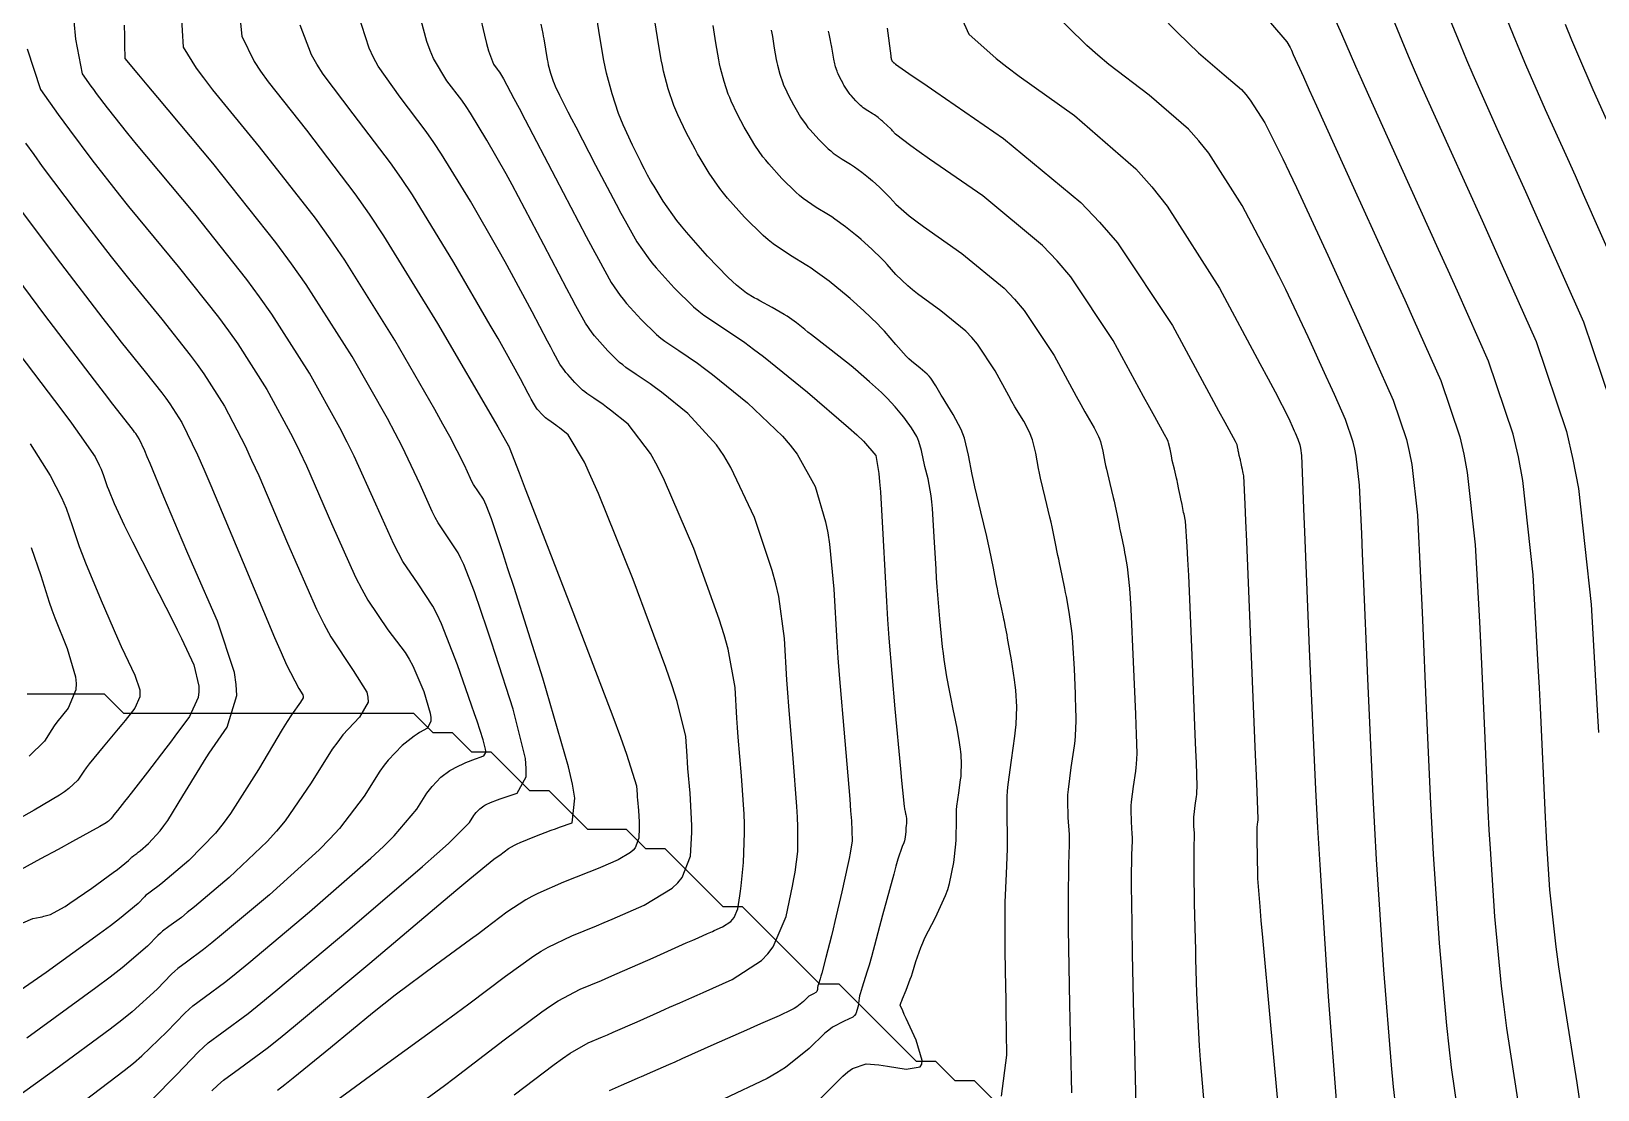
# Model space of a CAD drawing. Header units: metres. Extents: x 837475 to 838479, y 1189012 to 1191015.
# Drawn here: x 837555.3 to 837636.3, y 1190026.7 to 1190081.4 of the extents above; entities that cross this region are included whole.
import ezdxf

# ---------------------------------------------------------------- set-up
doc = ezdxf.new("R2010")
doc.units = ezdxf.units.M
doc.header["$LTSCALE"] = 0.3
for name, color, linetype in [('COTAS 10', 1, 'Continuous'), ('COTAS INT', 252, 'Continuous'), ('DRENAJE', 5, 'Continuous')]:
    doc.layers.add(name, color=color, linetype=linetype)

msp = doc.modelspace()

# ---------------------------------------------------------------- linework, layer by layer
at = {"layer": 'COTAS 10'}
for points, elevation in [([(837580.269, 1190026.416), (837582.338, 1190027.979), (837582.782, 1190028.296), (837583.171, 1190028.563), (837584.11, 1190029.113), (837584.848, 1190029.415), (837585.11, 1190029.527), (837585.396, 1190029.651), (837586.638, 1190030.199), (837587.831, 1190030.731), (837588.087, 1190030.845), (837588.311, 1190030.944), (837588.852, 1190031.18), (837589.467, 1190031.45), (837589.738, 1190031.571), (837590.052, 1190031.712), (837591.551, 1190032.385), (837593.064, 1190033.372), (837593.387, 1190033.71), (837593.668, 1190034.077), (837594.338, 1190035.634), (837594.674, 1190037.208), (837594.744, 1190037.586), (837594.805, 1190037.937), (837594.944, 1190038.995), (837594.953, 1190040.276), (837594.932, 1190040.77), (837594.9, 1190041.323), (837594.703, 1190043.82), (837594.473, 1190046.529), (837594.422, 1190047.216), (837594.376, 1190047.875), (837594.254, 1190050.027), (837593.964, 1190052.185), (837593.811, 1190052.848), (837593.627, 1190053.539), (837592.702, 1190056.273), (837591.486, 1190058.874), (837591.12, 1190059.483), (837590.74, 1190060.042), (837589.259, 1190061.658), (837587.896, 1190062.758), (837587.592, 1190062.993), (837587.318, 1190063.197), (837586.591, 1190063.683), (837586.049, 1190064.044), (837585.892, 1190064.169), (837585.731, 1190064.306), (837585.126, 1190064.894), (837584.568, 1190065.515), (837584.438, 1190065.673), (837584.318, 1190065.825), (837583.972, 1190066.324), (837583.472, 1190067.227), (837583.254, 1190067.633), (837583.003, 1190068.108), (837581.809, 1190070.388), (837580.496, 1190072.875), (837580.17, 1190073.481), (837579.859, 1190074.05), (837578.87, 1190075.803), (837578.013, 1190077.196), (837577.786, 1190077.538), (837577.563, 1190077.861), (837576.793, 1190078.87), (837576.101, 1190080.024), (837575.927, 1190080.439), (837575.76, 1190080.895), (837575.222, 1190082.885)], 1660), ([(837637.456, 1190060.865), (837635.592, 1190066.384), (837633.561, 1190070.96), (837633.062, 1190072.076), (837632.591, 1190073.128), (837631.12, 1190076.384), (837629.875, 1190079.181), (837629.547, 1190079.943), (837629.226, 1190080.7), (837628.125, 1190083.389)], 1690), ([(837625.866, 1190025.788), (837625.757, 1190026.823), (837625.648, 1190027.957), (837625.247, 1190032.882), (837624.873, 1190038.584), (837624.781, 1190040.207), (837624.693, 1190041.851), (837624.417, 1190047.948), (837624.202, 1190053.268), (837624.154, 1190054.421), (837624.109, 1190055.436), (837623.987, 1190057.948), (837623.822, 1190059.446), (837623.75, 1190059.822), (837623.668, 1190060.182), (837623.276, 1190061.341), (837622.697, 1190062.637), (837622.496, 1190063.083), (837622.277, 1190063.566), (837621.341, 1190065.625), (837620.178, 1190068.068), (837619.816, 1190068.794), (837619.436, 1190069.541), (837617.922, 1190072.416), (837616.196, 1190075.127), (837615.683, 1190075.77), (837615.155, 1190076.367), (837613.124, 1190078.133), (837611.024, 1190079.719), (837610.453, 1190080.202), (837609.886, 1190080.703), (837607.876, 1190082.674)], 1680), ([(837561.542, 1190026.162), (837562.809, 1190027.455), (837563.944, 1190028.632), (837564.209, 1190028.883), (837564.453, 1190029.101), (837565.158, 1190029.615), (837566.517, 1190030.624), (837567.174, 1190031.154), (837567.953, 1190031.792), (837571.777, 1190035), (837575.536, 1190038.227), (837576.273, 1190038.877), (837576.878, 1190039.422), (837577.968, 1190040.508), (837578.19, 1190040.859), (837578.248, 1190040.94), (837578.306, 1190041.013), (837578.502, 1190041.216), (837578.701, 1190041.36), (837578.76, 1190041.396), (837578.82, 1190041.43), (837579.053, 1190041.537), (837579.412, 1190041.67), (837579.552, 1190041.721), (837579.709, 1190041.776), (837580.425, 1190042.026), (837580.899, 1190042.868), (837580.904, 1190043.297), (837580.855, 1190043.81), (837580.22, 1190046.373), (837579.311, 1190049.198), (837579.089, 1190049.876), (837578.879, 1190050.51), (837578.226, 1190052.427), (837577.671, 1190053.846), (837577.523, 1190054.166), (837577.377, 1190054.454), (837576.869, 1190055.231), (837576.346, 1190055.999), (837576.19, 1190056.282), (837576.03, 1190056.595), (837575.412, 1190057.979), (837574.479, 1190059.958), (837574.12, 1190060.646), (837573.717, 1190061.395), (837571.898, 1190064.606), (837569.513, 1190068.333), (837568.753, 1190069.408), (837567.95, 1190070.502), (837564.692, 1190074.606), (837561.844, 1190078.008), (837561.301, 1190078.659), (837560.863, 1190079.184), (837560.166, 1190080.031), (837560.149, 1190080.749), (837560.141, 1190081.193), (837560.13, 1190081.743)], 1650), ([(837609.113, 1190026.518), (837609.097, 1190027.287), (837609.016, 1190031.086), (837608.949, 1190034.997), (837608.942, 1190035.835), (837608.939, 1190036.568), (837608.969, 1190038.334), (837609.001, 1190039.359), (837609, 1190039.625), (837608.994, 1190039.883), (837608.935, 1190040.753), (837608.905, 1190041.651), (837608.917, 1190041.927), (837608.938, 1190042.215), (837609.086, 1190043.355), (837609.25, 1190044.464), (837609.281, 1190044.732), (837609.305, 1190044.984), (837609.339, 1190045.755), (837609.321, 1190046.571), (837609.312, 1190046.852), (837609.302, 1190047.157), (837609.253, 1190048.454), (837609.176, 1190049.788), (837609.148, 1190050.115), (837609.118, 1190050.425), (837608.983, 1190051.389), (837608.833, 1190052.195), (837608.793, 1190052.404), (837608.753, 1190052.607), (837608.612, 1190053.288), (837608.474, 1190053.943), (837608.436, 1190054.13), (837608.398, 1190054.318), (837608.261, 1190055.017), (837608.099, 1190055.802), (837608.044, 1190056.046), (837607.986, 1190056.3), (837607.742, 1190057.311), (837607.501, 1190058.323), (837607.445, 1190058.577), (837607.394, 1190058.821), (837607.247, 1190059.608), (837607.081, 1190060.297), (837607.018, 1190060.478), (837606.947, 1190060.655), (837606.628, 1190061.26), (837606.176, 1190062.013), (837606.022, 1190062.283), (837605.855, 1190062.58), (837605.145, 1190063.873), (837604.234, 1190065.241), (837603.94, 1190065.585), (837603.628, 1190065.914), (837602.348, 1190066.973), (837601.139, 1190067.847), (837600.871, 1190068.058), (837600.633, 1190068.256), (837600.015, 1190068.858), (837599.563, 1190069.373), (837599.429, 1190069.514), (837599.292, 1190069.656), (837598.767, 1190070.165), (837598.225, 1190070.652), (837598.077, 1190070.779), (837597.93, 1190070.903), (837597.407, 1190071.323), (837596.862, 1190071.719), (837596.701, 1190071.828), (837596.536, 1190071.936), (837595.903, 1190072.324), (837595.226, 1190072.788), (837595.033, 1190072.944), (837594.838, 1190073.113), (837594.111, 1190073.823), (837593.446, 1190074.567), (837593.289, 1190074.757), (837593.144, 1190074.94), (837592.72, 1190075.543), (837592.372, 1190076.127), (837592.275, 1190076.298), (837592.178, 1190076.473), (837591.825, 1190077.135), (837591.502, 1190077.814), (837591.424, 1190077.998), (837591.351, 1190078.181), (837591.129, 1190078.83), (837590.949, 1190079.527), (837590.902, 1190079.74), (837590.857, 1190079.962), (837590.706, 1190080.838), (837590.561, 1190081.734)], 1670), ([(837554.345, 1190035.091), (837555.389, 1190035.537), (837555.758, 1190035.603), (837555.857, 1190035.625), (837555.956, 1190035.649), (837556.301, 1190035.751), (837556.834, 1190036.029), (837557.051, 1190036.165), (837557.297, 1190036.325), (837558.435, 1190037.113), (837559.537, 1190037.911), (837559.76, 1190038.078), (837559.947, 1190038.22), (837560.328, 1190038.537), (837560.46, 1190038.674), (837560.491, 1190038.704), (837560.519, 1190038.729), (837560.601, 1190038.789), (837560.76, 1190038.907), (837560.837, 1190038.968), (837560.927, 1190039.043), (837561.373, 1190039.417), (837561.973, 1190040.072), (837562.16, 1190040.323), (837562.357, 1190040.605), (837563.146, 1190041.876), (837564.013, 1190043.315), (837564.26, 1190043.703), (837564.509, 1190044.085), (837565.43, 1190045.429), (837565.925, 1190047.069), (837565.906, 1190047.638), (837565.818, 1190048.257), (837564.936, 1190050.91), (837563.705, 1190053.711), (837563.397, 1190054.424), (837563.104, 1190055.109), (837562.163, 1190057.357), (837561.45, 1190059.074), (837561.301, 1190059.425), (837561.173, 1190059.721), (837560.881, 1190060.341), (837560.704, 1190060.618), (837560.647, 1190060.699), (837560.587, 1190060.781), (837560.341, 1190061.09), (837559.513, 1190062.151), (837559.085, 1190062.708), (837558.572, 1190063.379), (837556.001, 1190066.749), (837553.065, 1190070.67)], 1640)]:
    msp.add_lwpolyline(points, dxfattribs=dict(at, elevation=elevation))
at = {"layer": 'COTAS INT'}
for points, elevation in [([(837630.644, 1190084.44), (837631.938, 1190081.244), (837632.264, 1190080.458), (837632.578, 1190079.716), (837633.597, 1190077.393), (837634.745, 1190074.847), (837635.14, 1190073.963), (837635.569, 1190073.003), (837637.393, 1190068.89)], 1692), ([(837611.968, 1190084.062), (837614.57, 1190081.379), (837615.147, 1190080.812), (837615.661, 1190080.321), (837616.998, 1190079.185), (837617.885, 1190078.414), (837618.115, 1190078.153), (837618.339, 1190077.872), (837619.093, 1190076.689), (837620.024, 1190074.84), (837620.361, 1190074.14), (837620.731, 1190073.358), (837622.35, 1190069.854), (837623.989, 1190066.248), (837624.372, 1190065.401), (837624.724, 1190064.62), (837625.739, 1190062.35), (837626.425, 1190060.319), (837626.57, 1190059.689), (837626.695, 1190059.029), (837626.985, 1190056.404), (837627.153, 1190053.158), (837627.203, 1190052.106), (837627.253, 1190050.989), (837627.443, 1190046.404), (837627.665, 1190041.491), (837627.736, 1190040.167), (837627.81, 1190038.859), (837628.111, 1190034.264), (837628.485, 1190029.998), (837628.606, 1190028.896), (837628.734, 1190027.829), (837629.256, 1190024.264)], 1682), ([(837566.008, 1190083.068), (837566.188, 1190081.173), (837566.822, 1190079.869), (837567.151, 1190079.371), (837567.547, 1190078.814), (837569.532, 1190076.311), (837572.043, 1190073.02), (837572.771, 1190071.967), (837573.512, 1190070.852), (837576.305, 1190066.311), (837579.423, 1190060.966), (837579.989, 1190059.995), (837579.99, 1190059.992), (837579.993, 1190059.986), (837579.994, 1190059.985), (837579.996, 1190059.981), (837579.999, 1190059.97), (837580.001, 1190059.965), (837580.003, 1190059.958), (837580.013, 1190059.926), (837580.526, 1190058.595), (837580.845, 1190057.77), (837581.241, 1190056.747), (837583.308, 1190051.401), (837585.377, 1190045.984), (837585.773, 1190044.915), (837586.093, 1190044.033), (837586.61, 1190042.404), (837586.635, 1190041.958), (837586.645, 1190041.821), (837586.656, 1190041.679), (837586.703, 1190041.117), (837586.739, 1190040.533), (837586.742, 1190040.377), (837586.742, 1190040.223), (837586.717, 1190039.687), (837586.528, 1190039.199), (837586.424, 1190039.076), (837586.299, 1190038.957), (837585.66, 1190038.574), (837584.748, 1190038.183), (837584.451, 1190038.06), (837584.134, 1190037.932), (837582.827, 1190037.415), (837581.506, 1190036.838), (837581.181, 1190036.671), (837580.873, 1190036.5), (837579.905, 1190035.858), (837578.817, 1190035.035), (837578.433, 1190034.751), (837578.014, 1190034.443), (837576.2, 1190033.125), (837574.122, 1190031.571), (837573.536, 1190031.113), (837572.945, 1190030.644), (837570.773, 1190028.852), (837568.851, 1190027.27), (837568.418, 1190026.933), (837568.028, 1190026.64)], 1654), ([(837578.233, 1190083.456), (837578.74, 1190081.237), (837578.852, 1190080.795), (837578.952, 1190080.427), (837579.213, 1190079.723), (837579.402, 1190079.475), (837579.457, 1190079.396), (837579.513, 1190079.312), (837579.723, 1190078.97), (837580.267, 1190077.96), (837580.534, 1190077.455), (837580.851, 1190076.851), (837582.413, 1190073.857), (837584.005, 1190070.815), (837584.341, 1190070.182), (837584.631, 1190069.64), (837585.299, 1190068.436), (837585.76, 1190067.77), (837585.92, 1190067.567), (837586.094, 1190067.356), (837586.837, 1190066.528), (837587.645, 1190065.744), (837587.859, 1190065.561), (837588.069, 1190065.394), (837588.792, 1190064.913), (837589.761, 1190064.265), (837590.126, 1190063.992), (837590.533, 1190063.679), (837592.35, 1190062.211), (837594.157, 1190060.493), (837594.557, 1190060.022), (837594.914, 1190059.553), (837595.841, 1190057.876), (837596.38, 1190056.05), (837596.492, 1190055.487), (837596.588, 1190054.899), (837596.802, 1190052.567), (837596.956, 1190049.847), (837597.014, 1190049.014), (837597.079, 1190048.145), (837597.369, 1190044.721), (837597.631, 1190041.707), (837597.678, 1190041.098), (837597.714, 1190040.586), (837597.753, 1190039.553), (837597.651, 1190038.908), (837597.599, 1190038.641), (837597.536, 1190038.336), (837597.222, 1190036.916), (837596.863, 1190035.381), (837596.771, 1190035.003), (837596.684, 1190034.645), (837596.398, 1190033.524), (837596.18, 1190032.713), (837596.135, 1190032.55), (837596.097, 1190032.414), (837596.015, 1190032.147), (837595.983, 1190032.048), (837595.976, 1190032.018), (837595.97, 1190031.988), (837595.957, 1190031.866), (837595.921, 1190031.755), (837595.9, 1190031.73), (837595.876, 1190031.707), (837595.75, 1190031.646), (837595.577, 1190031.558), (837595.523, 1190031.518), (837595.466, 1190031.471), (837595.236, 1190031.246), (837594.893, 1190030.969), (837594.764, 1190030.889), (837594.621, 1190030.809), (837593.983, 1190030.507), (837593.019, 1190030.09), (837592.67, 1190029.936), (837592.286, 1190029.765), (837590.601, 1190029.011), (837588.95, 1190028.27), (837588.586, 1190028.107), (837588.263, 1190027.964), (837587.432, 1190027.601), (837586.838, 1190027.346), (837586.664, 1190027.27), (837586.486, 1190027.192), (837585.808, 1190026.891), (837585.184, 1190026.616)], 1662), ([(837602.826, 1190083.43), (837603.785, 1190081.285), (837605.202, 1190080.028), (837605.759, 1190079.591), (837606.387, 1190079.116), (837609.251, 1190077.081), (837612.426, 1190074.32), (837613.251, 1190073.387), (837614.052, 1190072.382), (837616.751, 1190068.144), (837618.848, 1190064.241), (837619.271, 1190063.448), (837619.625, 1190062.778), (837620.333, 1190061.396), (837620.565, 1190060.885), (837620.619, 1190060.765), (837620.669, 1190060.654), (837620.813, 1190060.333), (837620.91, 1190060.045), (837620.931, 1190059.956), (837620.948, 1190059.863), (837620.989, 1190059.491), (837621.065, 1190057.715), (837621.104, 1190056.736), (837621.152, 1190055.546), (837621.391, 1190049.491), (837621.721, 1190042.21), (837621.825, 1190040.248), (837621.936, 1190038.309), (837622.382, 1190031.5), (837622.81, 1190025.916)], 1678), ([(837558.086, 1190026.145), (837560.111, 1190027.67), (837560.587, 1190028.059), (837561.027, 1190028.434), (837562.313, 1190029.672), (837563.247, 1190030.641), (837563.465, 1190030.847), (837563.666, 1190031.027), (837564.246, 1190031.45), (837565.366, 1190032.281), (837565.907, 1190032.717), (837566.548, 1190033.242), (837569.697, 1190035.883), (837572.86, 1190038.659), (837573.51, 1190039.269), (837574.062, 1190039.81), (837575.24, 1190041.191), (837575.76, 1190042.012), (837575.897, 1190042.201), (837576.031, 1190042.372), (837576.491, 1190042.848), (837576.957, 1190043.185), (837577.095, 1190043.269), (837577.237, 1190043.348), (837577.782, 1190043.6), (837578.272, 1190043.791), (837578.379, 1190043.832), (837578.474, 1190043.869), (837578.712, 1190043.956), (837578.803, 1190044.117), (837578.804, 1190044.198), (837578.794, 1190044.296), (837578.673, 1190044.784), (837578.354, 1190045.737), (837578.22, 1190046.129), (837578.066, 1190046.576), (837577.342, 1190048.651), (837576.51, 1190050.777), (837576.288, 1190051.256), (837576.069, 1190051.688), (837575.307, 1190052.852), (837574.523, 1190054.004), (837574.29, 1190054.427), (837574.05, 1190054.897), (837573.124, 1190056.972), (837572.007, 1190059.454), (837571.647, 1190060.181), (837571.264, 1190060.925), (837569.695, 1190063.753), (837567.74, 1190066.803), (837567.114, 1190067.687), (837566.452, 1190068.588), (837563.753, 1190071.985), (837561.272, 1190074.96), (837560.747, 1190075.595), (837560.292, 1190076.149), (837559.236, 1190077.468), (837558.675, 1190078.217), (837558.533, 1190078.412), (837558.396, 1190078.6), (837557.952, 1190079.236), (837557.603, 1190081.032), (837557.527, 1190081.953)], 1648), ([(837564.64, 1190026.624), (837564.952, 1190026.919), (837565.24, 1190027.175), (837566.069, 1190027.781), (837567.508, 1190028.831), (837568.179, 1190029.368), (837568.969, 1190030.012), (837572.808, 1190033.227), (837576.599, 1190036.43), (837577.357, 1190037.067), (837577.991, 1190037.596), (837579.228, 1190038.603), (837579.596, 1190038.871), (837579.682, 1190038.934), (837579.76, 1190038.991), (837579.981, 1190039.158), (837580.296, 1190039.335), (837580.434, 1190039.399), (837580.594, 1190039.469), (837581.352, 1190039.776), (837582.195, 1190040.099), (837582.408, 1190040.178), (837582.613, 1190040.254), (837583.279, 1190040.492), (837583.418, 1190041.766), (837583.29, 1190042.494), (837583.09, 1190043.386), (837581.766, 1190047.963), (837580.268, 1190052.658), (837579.957, 1190053.624), (837579.692, 1190054.445), (837579.111, 1190056.204), (837578.833, 1190056.915), (837578.758, 1190057.076), (837578.685, 1190057.22), (837578.431, 1190057.609), (837578.168, 1190057.995), (837578.09, 1190058.136), (837578.01, 1190058.293), (837577.7, 1190058.987), (837576.951, 1190060.462), (837576.593, 1190061.111), (837576.17, 1190061.865), (837574.101, 1190065.458), (837571.512, 1190069.593), (837570.762, 1190070.688), (837569.997, 1190071.761), (837567.112, 1190075.458), (837564.696, 1190078.411), (837564.226, 1190079.015), (837563.842, 1190079.527), (837563.177, 1190080.602), (837563.071, 1190082.327)], 1652), ([(837575.069, 1190025.723), (837576.671, 1190026.902), (837577.167, 1190027.276), (837577.687, 1190027.669), (837579.753, 1190029.257), (837581.704, 1190030.706), (837582.15, 1190031.011), (837582.556, 1190031.275), (837583.683, 1190031.88), (837584.787, 1190032.333), (837585.179, 1190032.501), (837585.608, 1190032.686), (837587.467, 1190033.507), (837589.176, 1190034.271), (837589.511, 1190034.42), (837589.784, 1190034.542), (837590.272, 1190034.759), (837590.448, 1190034.836), (837590.525, 1190034.87), (837590.615, 1190034.91), (837591.043, 1190035.103), (837591.475, 1190035.385), (837591.568, 1190035.481), (837591.648, 1190035.586), (837591.839, 1190036.031), (837591.954, 1190036.702), (837591.986, 1190036.95), (837592.018, 1190037.224), (837592.135, 1190038.436), (837592.191, 1190039.967), (837592.185, 1190040.442), (837592.169, 1190040.939), (837592.036, 1190042.919), (837591.867, 1190044.912), (837591.83, 1190045.418), (837591.796, 1190045.903), (837591.706, 1190047.486), (837591.339, 1190049.471), (837591.13, 1190050.209), (837590.874, 1190051.028), (837589.562, 1190054.67), (837588.059, 1190058.196), (837587.682, 1190058.943), (837587.323, 1190059.591), (837586.167, 1190061.104), (837585.26, 1190061.837), (837585.057, 1190061.994), (837584.875, 1190062.13), (837584.391, 1190062.453), (837584.029, 1190062.694), (837583.924, 1190062.777), (837583.818, 1190062.868), (837583.414, 1190063.26), (837583.043, 1190063.674), (837582.956, 1190063.779), (837582.876, 1190063.88), (837582.646, 1190064.212), (837582.313, 1190064.814), (837582.168, 1190065.085), (837582, 1190065.401), (837581.205, 1190066.92), (837580.142, 1190068.9), (837579.806, 1190069.507), (837579.451, 1190070.139), (837578.017, 1190072.635), (837576.513, 1190075.08), (837576.115, 1190075.68), (837575.723, 1190076.247), (837574.373, 1190078.017), (837573.25, 1190079.621), (837573.002, 1190080.083), (837572.781, 1190080.553), (837572.211, 1190082.315)], 1658), ([(837596.134, 1190026.251), (837597.268, 1190027.386), (837597.533, 1190027.6), (837597.777, 1190027.77), (837598.48, 1190028.025), (837599.141, 1190027.964), (837599.358, 1190027.936), (837599.59, 1190027.903), (837600.55, 1190027.743), (837601.272, 1190027.857), (837601.355, 1190027.996), (837601.385, 1190028.183), (837601.071, 1190029.249), (837600.551, 1190030.362), (837600.452, 1190030.578), (837600.372, 1190030.755), (837600.247, 1190031.06), (837600.295, 1190031.206), (837600.324, 1190031.282), (837600.359, 1190031.373), (837600.545, 1190031.829), (837600.763, 1190032.395), (837600.818, 1190032.556), (837600.872, 1190032.719), (837601.048, 1190033.32), (837601.302, 1190034.04), (837601.404, 1190034.278), (837601.521, 1190034.531), (837602.059, 1190035.583), (837602.589, 1190036.724), (837602.701, 1190037.034), (837602.798, 1190037.341), (837603.021, 1190038.428), (837603.116, 1190039.387), (837603.131, 1190039.614), (837603.142, 1190039.824), (837603.144, 1190040.443), (837603.146, 1190040.997), (837603.157, 1190041.166), (837603.172, 1190041.342), (837603.267, 1190042.033), (837603.367, 1190042.712), (837603.385, 1190042.879), (837603.399, 1190043.038), (837603.418, 1190043.537), (837603.392, 1190044.01), (837603.377, 1190044.152), (837603.36, 1190044.299), (837603.272, 1190044.867), (837603.163, 1190045.463), (837603.131, 1190045.626), (837603.1, 1190045.789), (837602.982, 1190046.373), (837602.858, 1190046.98), (837602.823, 1190047.157), (837602.787, 1190047.339), (837602.654, 1190048.03), (837602.515, 1190048.929), (837602.476, 1190049.242), (837602.436, 1190049.582), (837602.289, 1190051.041), (837602.153, 1190052.687), (837602.121, 1190053.145), (837602.092, 1190053.605), (837602.003, 1190055.274), (837601.909, 1190056.754), (837601.875, 1190057.096), (837601.839, 1190057.407), (837601.68, 1190058.281), (837601.519, 1190058.92), (837601.48, 1190059.082), (837601.444, 1190059.239), (837601.336, 1190059.752), (837601.203, 1190060.218), (837601.151, 1190060.345), (837601.093, 1190060.471), (837600.83, 1190060.919), (837600.513, 1190061.356), (837600.422, 1190061.475), (837600.329, 1190061.593), (837599.981, 1190062.011), (837599.56, 1190062.46), (837599.422, 1190062.598), (837599.274, 1190062.74), (837598.661, 1190063.302), (837597.923, 1190063.934), (837597.696, 1190064.122), (837597.459, 1190064.315), (837596.52, 1190065.056), (837595.659, 1190065.726), (837595.47, 1190065.874), (837595.304, 1190066.005), (837594.884, 1190066.342), (837594.521, 1190066.604), (837594.391, 1190066.688), (837594.248, 1190066.776), (837593.624, 1190067.135), (837592.987, 1190067.488), (837592.836, 1190067.573), (837592.696, 1190067.651), (837592.283, 1190067.888), (837591.768, 1190068.303), (837591.564, 1190068.494), (837591.334, 1190068.718), (837590.281, 1190069.805), (837589.183, 1190071.033), (837588.924, 1190071.346), (837588.685, 1190071.648), (837587.985, 1190072.645), (837587.512, 1190073.412), (837587.416, 1190073.57), (837587.335, 1190073.704), (837587.168, 1190073.99), (837587.009, 1190074.307), (837586.932, 1190074.46), (837586.842, 1190074.642), (837586.398, 1190075.533), (837585.909, 1190076.596), (837585.791, 1190076.884), (837585.679, 1190077.171), (837585.337, 1190078.188), (837585.058, 1190079.265), (837584.987, 1190079.591), (837584.918, 1190079.928), (837584.691, 1190081.242), (837584.474, 1190082.582)], 1666), ([(837605.486, 1190026.347), (837605.748, 1190028.475), (837605.725, 1190030.807), (837605.717, 1190031.401), (837605.709, 1190031.974), (837605.676, 1190033.854), (837605.662, 1190035.521), (837605.666, 1190035.959), (837605.673, 1190036.386), (837605.73, 1190037.844), (837605.783, 1190039.145), (837605.788, 1190039.474), (837605.79, 1190039.789), (837605.764, 1190040.812), (837605.767, 1190041.828), (837605.787, 1190042.137), (837605.816, 1190042.46), (837605.99, 1190043.728), (837606.172, 1190044.971), (837606.206, 1190045.278), (837606.232, 1190045.569), (837606.267, 1190046.485), (837606.218, 1190047.352), (837606.192, 1190047.612), (837606.16, 1190047.881), (837605.999, 1190048.923), (837605.832, 1190049.849), (837605.797, 1190050.045), (837605.765, 1190050.214), (837605.69, 1190050.606), (837605.627, 1190050.906), (837605.603, 1190051.018), (837605.577, 1190051.142), (837605.458, 1190051.693), (837605.314, 1190052.379), (837605.272, 1190052.588), (837605.229, 1190052.806), (837605.063, 1190053.659), (837604.856, 1190054.659), (837604.787, 1190054.968), (837604.713, 1190055.292), (837604.402, 1190056.578), (837604.095, 1190057.866), (837604.024, 1190058.19), (837603.959, 1190058.5), (837603.772, 1190059.502), (837603.561, 1190060.378), (837603.48, 1190060.608), (837603.39, 1190060.834), (837602.984, 1190061.604), (837602.561, 1190062.28), (837602.461, 1190062.446), (837602.367, 1190062.603), (837602.089, 1190063.094), (837601.821, 1190063.495), (837601.735, 1190063.596), (837601.643, 1190063.692), (837601.268, 1190064.003), (837600.827, 1190064.363), (837600.694, 1190064.491), (837600.556, 1190064.63), (837600.019, 1190065.235), (837599.42, 1190065.917), (837599.244, 1190066.104), (837599.062, 1190066.292), (837598.366, 1190066.967), (837597.648, 1190067.611), (837597.452, 1190067.78), (837597.257, 1190067.944), (837596.563, 1190068.501), (837595.841, 1190069.027), (837595.628, 1190069.171), (837595.409, 1190069.314), (837594.571, 1190069.828), (837593.674, 1190070.442), (837593.418, 1190070.649), (837593.159, 1190070.873), (837592.196, 1190071.814), (837591.315, 1190072.8), (837591.107, 1190073.051), (837590.915, 1190073.294), (837590.353, 1190074.094), (837589.891, 1190074.868), (837589.763, 1190075.094), (837589.634, 1190075.325), (837589.166, 1190076.204), (837588.739, 1190077.103), (837588.635, 1190077.347), (837588.539, 1190077.59), (837588.244, 1190078.45), (837588.005, 1190079.373), (837587.943, 1190079.656), (837587.884, 1190079.95), (837587.684, 1190081.11), (837587.491, 1190082.298)], 1668), ([(837635.939, 1190022.311), (837635.256, 1190027.028), (837634.468, 1190031.911), (837634.303, 1190033.043), (837634.161, 1190034.079), (837633.841, 1190037.028), (837633.685, 1190039.409), (837633.646, 1190040.087), (837633.61, 1190040.773), (837633.354, 1190046.432), (837633.301, 1190047.477), (837633.242, 1190048.601), (837632.98, 1190053.318), (837632.442, 1190058.196), (837632.21, 1190059.421), (837631.94, 1190060.592), (837630.665, 1190064.367), (837629.055, 1190067.981), (837628.575, 1190069.051), (837628.08, 1190070.15), (837626.166, 1190074.367), (837624.47, 1190078.112), (837624.112, 1190078.914), (837623.802, 1190079.613), (837623.086, 1190081.287), (837622.567, 1190082.438)], 1686), ([(837625.606, 1190082.338), (837626.514, 1190080.157), (837626.829, 1190079.429), (837627.173, 1190078.647), (837628.643, 1190075.376), (837630.335, 1190071.639), (837630.819, 1190070.564), (837631.308, 1190069.47), (837633.128, 1190065.376), (837634.698, 1190060.729), (837635.029, 1190059.288), (837635.316, 1190057.779), (837635.978, 1190051.775), (837636.286, 1190046.322), (837636.35, 1190045.162)], 1688), ([(837570.84, 1190025.952), (837573.558, 1190027.925), (837576.574, 1190030.118), (837577.281, 1190030.639), (837577.933, 1190031.122), (837579.829, 1190032.558), (837581.288, 1190033.603), (837581.665, 1190033.841), (837582.031, 1190034.056), (837583.255, 1190034.648), (837584.527, 1190035.162), (837584.923, 1190035.329), (837585.339, 1190035.506), (837586.997, 1190036.234), (837588.45, 1190037.107), (837588.736, 1190037.376), (837588.971, 1190037.656), (837589.401, 1190038.765), (837589.457, 1190039.985), (837589.457, 1190040.335), (837589.45, 1190040.691), (837589.37, 1190042.018), (837589.261, 1190043.296), (837589.237, 1190043.619), (837589.216, 1190043.93), (837589.158, 1190044.945), (837588.714, 1190046.756), (837588.448, 1190047.569), (837588.121, 1190048.518), (837586.423, 1190053.067), (837584.632, 1190057.518), (837584.245, 1190058.404), (837583.906, 1190059.141), (837583.076, 1190060.551), (837582.623, 1190060.916), (837582.522, 1190060.994), (837582.431, 1190061.062), (837582.19, 1190061.224), (837582.01, 1190061.343), (837581.957, 1190061.385), (837581.904, 1190061.431), (837581.703, 1190061.626), (837581.518, 1190061.832), (837581.474, 1190061.885), (837581.435, 1190061.935), (837581.32, 1190062.101), (837581.153, 1190062.401), (837581.081, 1190062.536), (837580.998, 1190062.694), (837580.601, 1190063.451), (837579.788, 1190064.924), (837579.441, 1190065.533), (837579.042, 1190066.229), (837577.164, 1190069.467), (837575.014, 1190072.964), (837574.443, 1190073.822), (837573.884, 1190074.633), (837571.953, 1190077.164), (837570.398, 1190079.218), (837570.076, 1190079.727), (837569.801, 1190080.211), (837569.2, 1190081.744)], 1656), ([(837581.655, 1190081.8), (837581.752, 1190081.322), (837581.778, 1190081.183), (837581.803, 1190081.041), (837581.891, 1190080.5), (837581.982, 1190079.971), (837582.01, 1190079.835), (837582.038, 1190079.704), (837582.151, 1190079.27), (837582.295, 1190078.848), (837582.343, 1190078.725), (837582.396, 1190078.599), (837582.617, 1190078.122), (837583.053, 1190077.267), (837583.24, 1190076.903), (837583.457, 1190076.483), (837584.483, 1190074.508), (837585.55, 1190072.48), (837585.794, 1190072.027), (837586.015, 1190071.621), (837586.625, 1190070.547), (837587.202, 1190069.715), (837587.402, 1190069.461), (837587.619, 1190069.198), (837588.549, 1190068.162), (837589.558, 1190067.182), (837589.826, 1190066.954), (837590.088, 1190066.744), (837590.993, 1190066.142), (837592.205, 1190065.333), (837592.661, 1190064.992), (837593.17, 1190064.6), (837595.442, 1190062.765), (837597.574, 1190060.944), (837597.994, 1190060.561), (837598.341, 1190060.231), (837598.98, 1190059.479), (837599.133, 1190058.561), (837599.173, 1190058.126), (837599.213, 1190057.613), (837599.351, 1190055.108), (837599.526, 1190051.935), (837599.589, 1190051), (837599.659, 1190050.041), (837599.967, 1190046.375), (837600.252, 1190043.276), (837600.309, 1190042.674), (837600.356, 1190042.183), (837600.442, 1190041.338), (837600.465, 1190041.223), (837600.47, 1190041.193), (837600.476, 1190041.163), (837600.497, 1190041.062), (837600.517, 1190040.965), (837600.522, 1190040.938), (837600.527, 1190040.91), (837600.545, 1190040.811), (837600.56, 1190040.716), (837600.563, 1190040.692), (837600.565, 1190040.668), (837600.57, 1190040.59), (837600.567, 1190040.506), (837600.564, 1190040.48), (837600.561, 1190040.452), (837600.545, 1190040.339), (837600.529, 1190040.224), (837600.526, 1190040.194), (837600.524, 1190040.166), (837600.524, 1190039.971), (837600.522, 1190039.936), (837600.519, 1190039.898), (837600.504, 1190039.738), (837600.466, 1190039.557), (837600.45, 1190039.506), (837600.432, 1190039.454), (837600.343, 1190039.264), (837600.124, 1190038.601), (837600.023, 1190038.252), (837599.904, 1190037.83), (837599.33, 1190035.709), (837598.751, 1190033.562), (837598.628, 1190033.125), (837598.523, 1190032.755), (837598.28, 1190031.988), (837598.167, 1190031.639), (837598.143, 1190031.534), (837598.122, 1190031.424), (837598.075, 1190030.997), (837597.947, 1190030.602), (837597.876, 1190030.513), (837597.789, 1190030.434), (837597.345, 1190030.219), (837596.734, 1190029.908), (837596.543, 1190029.766), (837596.341, 1190029.601), (837595.529, 1190028.806), (837594.317, 1190027.827), (837593.864, 1190027.546), (837593.358, 1190027.261), (837591.105, 1190026.197)], 1664), ([(837593.573, 1190081.484), (837593.602, 1190081.329), (837593.63, 1190081.17), (837593.729, 1190080.565), (837593.83, 1190079.975), (837593.861, 1190079.825), (837593.892, 1190079.681), (837594.014, 1190079.211), (837594.164, 1190078.773), (837594.213, 1190078.649), (837594.266, 1190078.525), (837594.483, 1190078.067), (837594.722, 1190077.62), (837594.787, 1190077.502), (837594.853, 1190077.387), (837595.088, 1190076.993), (837595.374, 1190076.585), (837595.472, 1190076.462), (837595.577, 1190076.334), (837596.026, 1190075.831), (837596.517, 1190075.352), (837596.649, 1190075.239), (837596.779, 1190075.133), (837597.235, 1190074.82), (837597.662, 1190074.559), (837597.774, 1190074.486), (837597.882, 1190074.412), (837598.25, 1190074.145), (837598.603, 1190073.861), (837598.702, 1190073.777), (837598.802, 1190073.692), (837599.168, 1190073.363), (837599.522, 1190073.02), (837599.615, 1190072.924), (837599.705, 1190072.829), (837600.01, 1190072.482), (837600.71, 1190071.881), (837601.049, 1190071.625), (837601.451, 1190071.331), (837603.427, 1190069.944), (837605.612, 1190068.135), (837606.145, 1190067.574), (837606.647, 1190066.988), (837608.202, 1190064.653), (837609.342, 1190062.556), (837609.583, 1190062.12), (837609.791, 1190061.746), (837610.271, 1190060.917), (837610.503, 1190060.477), (837610.555, 1190060.348), (837610.601, 1190060.216), (837610.722, 1190059.715), (837610.829, 1190059.142), (837610.866, 1190058.965), (837610.907, 1190058.78), (837611.082, 1190058.044), (837611.26, 1190057.308), (837611.302, 1190057.123), (837611.342, 1190056.946), (837611.46, 1190056.375), (837611.559, 1190055.866), (837611.587, 1190055.729), (837611.614, 1190055.594), (837611.715, 1190055.117), (837611.817, 1190054.622), (837611.847, 1190054.474), (837611.876, 1190054.322), (837611.985, 1190053.736), (837612.1, 1190052.605), (837612.134, 1190052.11), (837612.167, 1190051.536), (837612.295, 1190048.806), (837612.402, 1190046.104), (837612.422, 1190045.548), (837612.44, 1190045.076), (837612.47, 1190044.065), (837612.446, 1190043.52), (837612.429, 1190043.343), (837612.407, 1190043.153), (837612.291, 1190042.37), (837612.187, 1190041.565), (837612.172, 1190041.361), (837612.164, 1190041.166), (837612.185, 1190040.532), (837612.226, 1190039.918), (837612.23, 1190039.735), (837612.231, 1190039.547), (837612.209, 1190038.823), (837612.188, 1190037.576), (837612.19, 1190037.058), (837612.195, 1190036.466), (837612.242, 1190033.704), (837612.313, 1190030.515), (837612.333, 1190029.653), (837612.354, 1190028.8), (837612.433, 1190025.797)], 1672), ([(837616.036, 1190025.211), (837615.778, 1190028.223), (837615.725, 1190028.948), (837615.679, 1190029.625), (837615.58, 1190031.675), (837615.534, 1190033.447), (837615.521, 1190033.948), (837615.509, 1190034.455), (837615.468, 1190036.322), (837615.44, 1190037.936), (837615.437, 1190038.282), (837615.436, 1190038.584), (837615.448, 1190039.312), (837615.461, 1190039.735), (837615.461, 1190039.845), (837615.458, 1190039.952), (837615.434, 1190040.311), (837615.422, 1190040.681), (837615.427, 1190040.795), (837615.436, 1190040.914), (837615.497, 1190041.384), (837615.564, 1190041.842), (837615.577, 1190041.953), (837615.587, 1190042.057), (837615.601, 1190042.375), (837615.558, 1190043.581), (837615.533, 1190044.245), (837615.501, 1190045.051), (837615.336, 1190049.157), (837615.159, 1190053.284), (837615.119, 1190054.105), (837615.083, 1190054.786), (837614.987, 1190056.082), (837614.919, 1190056.449), (837614.9, 1190056.544), (837614.882, 1190056.636), (837614.818, 1190056.946), (837614.755, 1190057.244), (837614.721, 1190057.414), (837614.658, 1190057.732), (837614.584, 1190058.09), (837614.56, 1190058.201), (837614.533, 1190058.316), (837614.422, 1190058.776), (837614.312, 1190059.237), (837614.287, 1190059.353), (837614.264, 1190059.463), (837614.197, 1190059.822), (837614.121, 1190060.135), (837614.093, 1190060.218), (837614.06, 1190060.298), (837613.915, 1190060.574), (837613.406, 1190061.479), (837613.144, 1190061.956), (837612.83, 1190062.532), (837611.259, 1190065.432), (837609.06, 1190068.734), (837608.35, 1190069.564), (837607.596, 1190070.357), (837604.507, 1190072.915), (837601.763, 1190074.814), (837601.226, 1190075.192), (837600.786, 1190075.506), (837600.005, 1190076.105), (837599.847, 1190076.285), (837599.8, 1190076.334), (837599.753, 1190076.384), (837599.569, 1190076.562), (837599.379, 1190076.732), (837599.328, 1190076.776), (837599.276, 1190076.82), (837599.093, 1190076.967), (837598.903, 1190077.105), (837598.847, 1190077.143), (837598.789, 1190077.181), (837598.568, 1190077.316), (837598.331, 1190077.479), (837598.264, 1190077.533), (837598.195, 1190077.592), (837597.941, 1190077.84), (837597.709, 1190078.101), (837597.654, 1190078.167), (837597.603, 1190078.231), (837597.455, 1190078.442), (837597.333, 1190078.646), (837597.299, 1190078.706), (837597.265, 1190078.767), (837597.142, 1190078.998), (837597.029, 1190079.236), (837597.002, 1190079.3), (837596.976, 1190079.364), (837596.899, 1190079.591), (837596.836, 1190079.835), (837596.819, 1190079.909), (837596.804, 1190079.987), (837596.751, 1190080.293), (837596.7, 1190080.606), (837596.685, 1190080.689), (837596.671, 1190080.769), (837596.615, 1190081.042), (837596.561, 1190081.301), (837596.548, 1190081.372), (837596.535, 1190081.442)], 1674), ([(837599.558, 1190081.591), (837599.751, 1190080.162), (837599.752, 1190080.145), (837599.753, 1190080.14), (837599.753, 1190080.136), (837599.755, 1190080.118), (837599.758, 1190080.101), (837599.76, 1190080.091), (837599.764, 1190080.073), (837599.768, 1190080.054), (837599.77, 1190080.042), (837599.773, 1190080.02), (837599.777, 1190079.999), (837599.778, 1190079.994), (837599.779, 1190079.988), (837599.784, 1190079.971), (837599.789, 1190079.956), (837599.791, 1190079.951), (837599.793, 1190079.947), (837599.801, 1190079.93), (837599.809, 1190079.914), (837599.812, 1190079.91), (837599.814, 1190079.906), (837599.822, 1190079.891), (837599.833, 1190079.877), (837599.836, 1190079.872), (837599.84, 1190079.867), (837599.856, 1190079.849), (837599.874, 1190079.832), (837599.884, 1190079.824), (837599.9, 1190079.813), (837599.916, 1190079.803), (837599.92, 1190079.801), (837599.923, 1190079.798), (837599.937, 1190079.788), (837599.95, 1190079.778), (837599.953, 1190079.775), (837599.957, 1190079.772), (837599.983, 1190079.748), (837599.986, 1190079.744), (837599.989, 1190079.741), (837600, 1190079.728), (837600.863, 1190079.131), (837601.404, 1190078.759), (837602.075, 1190078.298), (837605.587, 1190075.885), (837609.58, 1190072.578), (837610.555, 1190071.553), (837611.473, 1190070.481), (837614.316, 1190066.212), (837616.317, 1190062.509), (837616.705, 1190061.793), (837617.021, 1190061.212), (837617.559, 1190060.23), (837617.617, 1190060.12), (837617.63, 1190060.087), (837617.642, 1190060.054), (837617.672, 1190059.929), (837617.699, 1190059.785), (837617.708, 1190059.74), (837617.718, 1190059.694), (837617.762, 1190059.509), (837617.807, 1190059.325), (837617.817, 1190059.278), (837617.827, 1190059.234), (837617.857, 1190059.09), (837617.882, 1190058.963), (837617.889, 1190058.928), (837617.896, 1190058.894), (837617.921, 1190058.775), (837617.947, 1190058.65), (837617.954, 1190058.613), (837617.961, 1190058.575), (837617.989, 1190058.428), (837618.065, 1190056.966), (837618.104, 1190056.099), (837618.15, 1190055.032), (837618.378, 1190049.508), (837618.6, 1190043.999), (837618.643, 1190042.941), (837618.677, 1190042.085), (837618.732, 1190040.684), (837618.728, 1190040.593), (837618.725, 1190040.563), (837618.721, 1190040.531), (837618.702, 1190040.399), (837618.684, 1190040.263), (837618.682, 1190040.229), (837618.68, 1190040.196), (837618.684, 1190040.09), (837618.691, 1190039.986), (837618.692, 1190039.955), (837618.692, 1190039.924), (837618.688, 1190039.802), (837618.684, 1190039.592), (837618.685, 1190039.505), (837618.686, 1190039.405), (837618.693, 1190038.94), (837618.705, 1190038.401), (837618.713, 1190038.111), (837618.726, 1190037.6), (837618.833, 1190036.162), (837618.896, 1190035.433), (837618.973, 1190034.561), (837619.372, 1190030.214), (837619.785, 1190025.718)], 1676), ([(837619.39, 1190081.873), (837620.236, 1190080.879), (837620.4, 1190080.587), (837620.437, 1190080.515), (837620.471, 1190080.448), (837620.567, 1190080.236), (837621.09, 1190079.069), (837621.394, 1190078.399), (837621.767, 1190077.578), (837623.689, 1190073.359), (837625.824, 1190068.661), (837626.331, 1190067.538), (837626.803, 1190066.492), (837628.202, 1190063.359), (837629.183, 1190060.455), (837629.39, 1190059.555), (837629.569, 1190058.613), (837629.983, 1190054.861), (837630.198, 1190050.879), (837630.252, 1190049.792), (837630.303, 1190048.711), (837630.469, 1190044.861), (837630.638, 1190041.132), (837630.691, 1190040.127), (837630.748, 1190039.134), (837630.976, 1190035.646), (837631.323, 1190032.038), (837631.454, 1190030.969), (837631.601, 1190029.87), (837632.256, 1190025.646)], 1684), ([(837636.778, 1190076.84), (837636.074, 1190078.401), (837635.28, 1190080.25), (837634.982, 1190080.973), (837634.649, 1190081.788)], 1694), ([(837555.093, 1190080.528), (837555.784, 1190078.427), (837556.699, 1190077.12), (837556.98, 1190076.731), (837557.272, 1190076.33), (837558.427, 1190074.788), (837559.862, 1190072.956), (837560.332, 1190072.373), (837560.832, 1190071.758), (837562.9, 1190069.261), (837564.986, 1190066.636), (837565.498, 1190065.94), (837565.981, 1190065.257), (837567.491, 1190062.9), (837568.81, 1190060.455), (837569.173, 1190059.716), (837569.535, 1190058.951), (837570.836, 1190055.964), (837572.07, 1190053.199), (837572.39, 1190052.573), (837572.701, 1190052.008), (837573.746, 1190050.473), (837574.631, 1190049.291), (837574.841, 1190048.948), (837575.036, 1190048.599), (837575.612, 1190047.284), (837575.929, 1190046.165), (837575.961, 1190045.941), (837575.968, 1190045.753), (837575.792, 1190045.381), (837575.387, 1190045.163), (837575.251, 1190045.072), (837575.103, 1190044.967), (837574.48, 1190044.48), (837573.757, 1190043.731), (837573.546, 1190043.462), (837573.33, 1190043.166), (837572.512, 1190041.873), (837571.245, 1190040.198), (837570.746, 1190039.66), (837570.183, 1190039.09), (837567.616, 1190036.767), (837565.143, 1190034.692), (837564.639, 1190034.28), (837564.214, 1190033.937), (837563.335, 1190033.285), (837562.879, 1190032.952), (837562.722, 1190032.811), (837562.55, 1190032.649), (837561.816, 1190031.888), (837560.513, 1190030.706), (837559.982, 1190030.279), (837559.377, 1190029.808), (837556.579, 1190027.748), (837553.909, 1190025.83)], 1646), ([(837555.002, 1190075.639), (837555.427, 1190075.05), (837555.87, 1190074.444), (837557.618, 1190072.108), (837559.432, 1190069.764), (837559.916, 1190069.152), (837560.393, 1190068.556), (837562.047, 1190066.537), (837563.519, 1190064.684), (837563.881, 1190064.193), (837564.222, 1190063.711), (837565.288, 1190062.047), (837566.357, 1190059.984), (837566.7, 1190059.251), (837567.064, 1190058.447), (837568.548, 1190054.956), (837570.055, 1190051.541), (837570.433, 1190050.784), (837570.794, 1190050.11), (837571.957, 1190048.357), (837572.648, 1190047.248), (837572.711, 1190046.979), (837572.718, 1190046.727), (837572.282, 1190045.957), (837571.414, 1190045.033), (837571.148, 1190044.684), (837570.872, 1190044.295), (837569.784, 1190042.556), (837568.428, 1190040.586), (837567.983, 1190040.052), (837567.507, 1190039.522), (837565.535, 1190037.65), (837563.738, 1190036.143), (837563.372, 1190035.843), (837563.063, 1190035.594), (837562.424, 1190035.12), (837562.093, 1190034.878), (837561.978, 1190034.775), (837561.853, 1190034.658), (837561.32, 1190034.104), (837559.998, 1190032.978), (837559.376, 1190032.499), (837558.643, 1190031.947), (837555.071, 1190029.35)], 1644), ([(837554.467, 1190072.557), (837556.81, 1190069.429), (837559.002, 1190066.571), (837559.501, 1190065.93), (837559.953, 1190065.353), (837561.194, 1190063.813), (837562.053, 1190062.733), (837562.264, 1190062.446), (837562.463, 1190062.165), (837563.085, 1190061.194), (837563.903, 1190059.514), (837564.227, 1190058.786), (837564.592, 1190057.943), (837566.259, 1190053.948), (837567.881, 1190050.066), (837568.218, 1190049.294), (837568.505, 1190048.654), (837569.135, 1190047.437), (837569.339, 1190047.108), (837569.358, 1190047.029), (837569.36, 1190046.955), (837569.231, 1190046.727), (837568.754, 1190046.073), (837568.537, 1190045.73), (837568.283, 1190045.316), (837567.057, 1190043.238), (837565.612, 1190040.974), (837565.219, 1190040.443), (837564.831, 1190039.954), (837563.454, 1190038.534), (837562.332, 1190037.593), (837562.104, 1190037.406), (837561.911, 1190037.25), (837561.513, 1190036.954), (837561.306, 1190036.803), (837561.234, 1190036.74), (837561.157, 1190036.666), (837560.824, 1190036.321), (837559.867, 1190035.524), (837559.396, 1190035.165), (837558.835, 1190034.747), (837556.065, 1190032.74), (837553.202, 1190030.757)], 1642), ([(837554.337, 1190065.192), (837556.876, 1190061.833), (837557.381, 1190061.153), (837557.801, 1190060.581), (837558.607, 1190059.42), (837558.822, 1190058.995), (837558.871, 1190058.887), (837558.914, 1190058.784), (837559.03, 1190058.45), (837559.168, 1190058.042), (837559.225, 1190057.892), (837559.29, 1190057.727), (837559.593, 1190056.996), (837560.11, 1190055.879), (837560.31, 1190055.47), (837560.535, 1190055.017), (837561.553, 1190053.019), (837562.6, 1190050.962), (837562.843, 1190050.471), (837563.066, 1190050.015), (837563.703, 1190048.654), (837563.976, 1190047.554), (837563.97, 1190047.261), (837563.928, 1190046.975), (837563.478, 1190045.985), (837562.732, 1190044.963), (837562.503, 1190044.657), (837562.264, 1190044.34), (837561.319, 1190043.11), (837560.465, 1190042.015), (837560.283, 1190041.784), (837560.126, 1190041.584), (837559.753, 1190041.121), (837559.569, 1190040.896), (837559.53, 1190040.846), (837559.496, 1190040.801), (837559.417, 1190040.684), (837559.302, 1190040.573), (837559.246, 1190040.532), (837559.179, 1190040.487), (837558.847, 1190040.289), (837557.435, 1190039.515), (837556.688, 1190039.107), (837555.785, 1190038.615), (837551.237, 1190036.138)], 1638), ([(837555.242, 1190060.099), (837556.284, 1190058.453), (837556.859, 1190057.319), (837556.988, 1190057.033), (837557.104, 1190056.758), (837557.414, 1190055.867), (837557.781, 1190054.778), (837557.933, 1190054.379), (837558.106, 1190053.937), (837558.914, 1190051.99), (837559.758, 1190050.045), (837559.955, 1190049.605), (837560.136, 1190049.207), (837560.657, 1190048.124), (837560.91, 1190047.372), (837560.922, 1190047.182), (837560.909, 1190047), (837560.655, 1190046.411), (837560.151, 1190045.779), (837559.981, 1190045.57), (837559.798, 1190045.347), (837559.026, 1190044.418), (837558.301, 1190043.531), (837558.147, 1190043.334), (837558.014, 1190043.157), (837557.704, 1190042.695), (837557.251, 1190042.257), (837557.028, 1190042.097), (837556.763, 1190041.92), (837555.454, 1190041.139), (837553.383, 1190039.988)], 1636), ([(837555.294, 1190054.732), (837555.798, 1190053.284), (837556.229, 1190051.901), (837556.371, 1190051.497), (837556.523, 1190051.082), (837557.157, 1190049.508), (837557.591, 1190048.039), (837557.618, 1190047.692), (837557.604, 1190047.371), (837557.217, 1190046.425), (837556.632, 1190045.689), (837556.494, 1190045.499), (837556.366, 1190045.316), (837555.99, 1190044.705), (837555.199, 1190043.942)], 1634)]:
    msp.add_lwpolyline(points, dxfattribs=dict(at, elevation=elevation))
at = {"layer": 'DRENAJE'}
msp.add_polyline3d([(837605.08, 1190026.144, 1667.909), (837604.08, 1190027.143, 1667.326), (837603.081, 1190027.143, 1666.907), (837602.081, 1190028.143, 1666.392), (837601.081, 1190028.143, 1666.109), (837600.082, 1190029.143, 1665.888), (837599.082, 1190030.142, 1665.082), (837598.082, 1190031.142, 1664.036), (837597.083, 1190032.142, 1662.937), (837596.083, 1190032.142, 1662.155), (837595.083, 1190033.141, 1661.207), (837594.084, 1190034.141, 1660.272), (837593.084, 1190035.141, 1659.245), (837592.084, 1190036.14, 1658.24), (837591.085, 1190036.14, 1657.656), (837590.085, 1190037.14, 1656.819), (837589.085, 1190038.14, 1655.973), (837588.086, 1190039.139, 1655.088), (837587.086, 1190039.139, 1654.471), (837586.086, 1190040.139, 1653.721), (837585.087, 1190040.139, 1653.172), (837584.087, 1190040.139, 1652.672), (837583.087, 1190041.139, 1651.985), (837582.088, 1190042.138, 1651.109), (837581.088, 1190042.138, 1650.464), (837580.088, 1190043.138, 1649.469), (837579.089, 1190044.138, 1648.495), (837578.089, 1190044.138, 1648.018), (837577.089, 1190045.137, 1647.143), (837576.09, 1190045.137, 1646.439), (837575.09, 1190046.137, 1645.723), (837574.09, 1190046.137, 1645.113), (837573.091, 1190046.137, 1644.514), (837572.091, 1190046.137, 1643.957), (837571.091, 1190046.137, 1643.373), (837570.092, 1190046.137, 1642.792), (837569.092, 1190046.137, 1642.21), (837568.092, 1190046.137, 1641.613), (837567.093, 1190046.137, 1640.99), (837566.093, 1190046.137, 1640.295), (837565.093, 1190046.137, 1639.452), (837564.094, 1190046.137, 1638.55), (837563.094, 1190046.137, 1637.766), (837562.094, 1190046.137, 1637.106), (837561.095, 1190046.137, 1636.459), (837560.095, 1190046.137, 1635.87), (837559.095, 1190047.137, 1635.035), (837558.096, 1190047.137, 1634.405), (837557.096, 1190047.137, 1633.754), (837556.096, 1190047.137, 1633.078), (837555.097, 1190047.137, 1632.419)], dxfattribs=at)

doc.saveas('drawing.dxf')
